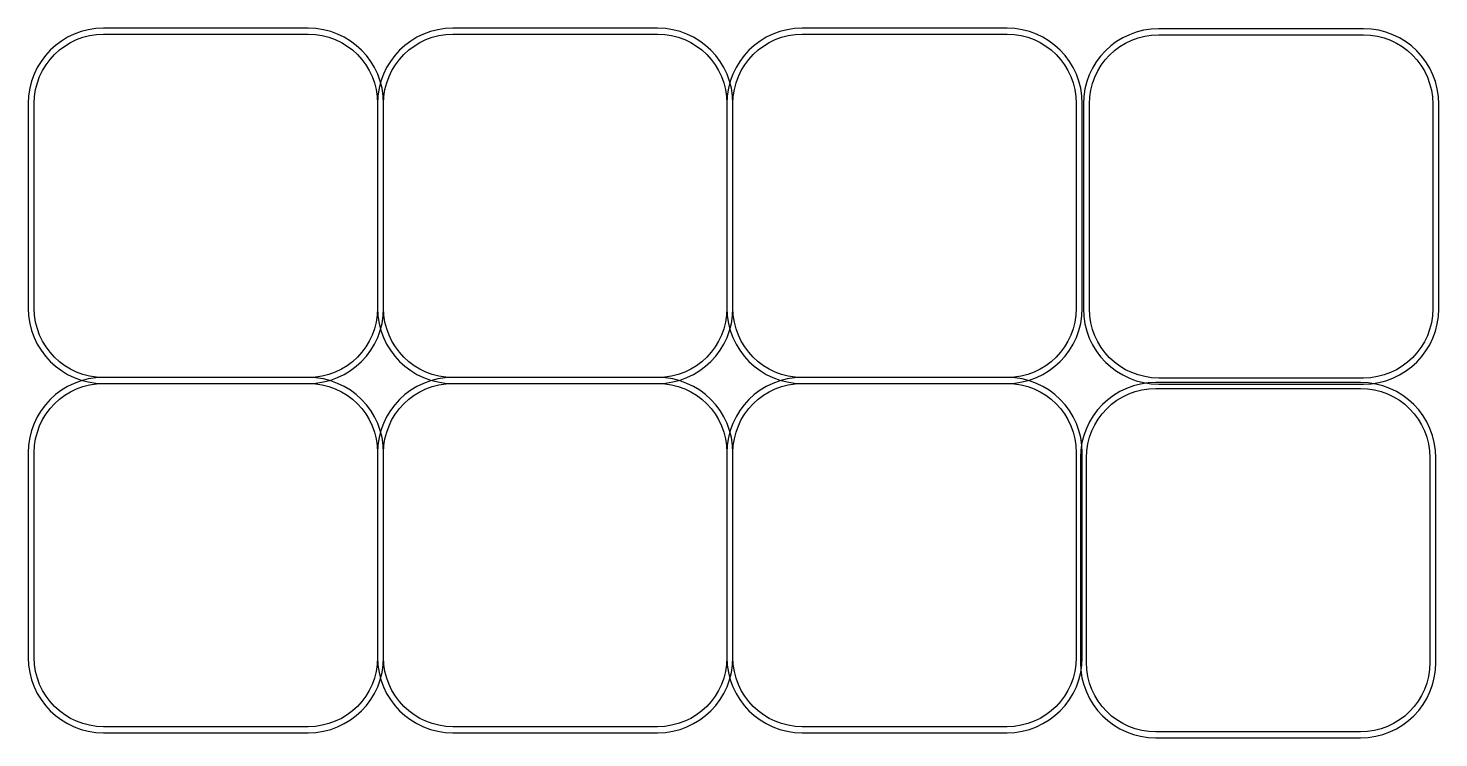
# Model space of a CAD drawing. Extents: x 5 to 253, y 4 to 129.
import ezdxf

# ---------------------------------------------------------------- set-up
doc = ezdxf.new("R2010")
doc.units = 0
doc.layers.add('box', color=7, linetype='CONTINUOUS')

msp = doc.modelspace()

# ---------------------------------------------------------------- linework, layer by layer
at = {"layer": 'box', "color": 7}
for points in [[(54.597307, 128.720053), (18.632463, 128.720053)], [(18.632463, 127.661459), (54.597307, 127.661459)], [(115.962537, 128.720053), (79.997698, 128.720053)], [(79.997698, 127.661459), (115.962537, 127.661459)], [(177.327777, 128.720053), (141.362937, 128.720053)], [(141.362937, 127.661459), (177.327777, 127.661459)], [(239.943177, 128.618489), (203.978337, 128.618489)], [(203.978337, 127.559899), (239.943177, 127.559899)], [(5.401995, 115.489584), (5.401995, 79.524741)], [(6.460588, 79.524741), (6.460588, 115.489584)], [(66.767229, 115.489584), (66.767229, 79.524741)], [(66.767229, 115.489584), (66.767229, 79.524741)], [(67.825823, 79.524741), (67.825823, 115.489584)], [(67.825823, 79.524741), (67.825823, 115.489584)], [(128.132467, 115.489584), (128.132467, 79.524741)], [(128.132467, 115.489584), (128.132467, 79.524741)], [(129.191057, 79.524741), (129.191057, 115.489584)], [(129.191057, 79.524741), (129.191057, 115.489584)], [(189.499647, 115.489584), (189.499647, 79.524741)], [(190.556287, 79.524741), (190.556287, 115.489584)], [(190.747867, 115.389969), (190.747867, 79.425129)], [(191.806467, 79.425129), (191.806467, 115.389969)], [(252.113107, 115.389969), (252.113107, 79.425129)], [(253.171697, 79.425129), (253.171697, 115.389969)], [(54.597307, 67.352866), (18.632463, 67.352866)], [(54.597307, 67.352866), (18.632463, 67.352866)], [(115.962537, 67.352866), (79.997698, 67.352866)], [(115.962537, 67.352866), (79.997698, 67.352866)], [(177.327777, 67.352866), (141.362937, 67.352866)], [(177.327777, 67.352866), (141.362937, 67.352866)], [(239.943177, 67.253259), (203.978337, 67.253259)], [(18.632463, 66.296225), (54.597307, 66.296225)], [(18.632463, 66.296225), (54.597307, 66.296225)], [(79.997698, 66.296225), (115.962537, 66.296225)], [(79.997698, 66.296225), (115.962537, 66.296225)], [(141.362937, 66.296225), (177.327777, 66.296225)], [(141.362937, 66.296225), (177.327777, 66.296225)], [(239.427657, 66.463823), (203.462817, 66.463823)], [(203.462817, 65.405233), (239.427657, 65.405233)], [(203.978337, 66.194659), (239.943177, 66.194659)], [(5.401995, 54.12435), (5.401995, 18.159502)], [(6.460588, 18.159502), (6.460588, 54.12435)], [(66.767229, 54.12435), (66.767229, 18.159502)], [(66.767229, 54.12435), (66.767229, 18.159502)], [(67.825823, 18.159502), (67.825823, 54.12435)], [(67.825823, 18.159502), (67.825823, 54.12435)], [(128.132467, 54.12435), (128.132467, 18.159502)], [(128.132467, 54.12435), (128.132467, 18.159502)], [(129.191057, 18.159502), (129.191057, 54.12435)], [(129.191057, 18.159502), (129.191057, 54.12435)], [(189.499647, 54.12435), (189.499647, 18.159502)], [(190.232347, 53.235303), (190.232347, 17.270472)], [(190.556287, 18.159502), (190.556287, 54.12435)], [(191.290947, 17.270472), (191.290947, 53.235303)], [(251.597587, 53.235303), (251.597587, 17.270472)], [(252.656177, 17.270472), (252.656177, 53.235303)], [(54.597307, 5.987632), (18.632463, 5.987632)], [(115.962537, 5.987632), (79.997698, 5.987632)], [(177.327777, 5.987632), (141.362937, 5.987632)], [(239.427657, 5.098602), (203.462817, 5.098602)], [(18.632463, 4.929042), (54.597307, 4.929042)], [(79.997698, 4.929042), (115.962537, 4.929042)], [(141.362937, 4.929042), (177.327777, 4.929042)], [(203.462817, 4.040002), (239.427657, 4.040002)]]:
    msp.add_lwpolyline(points, dxfattribs=at)
for points in [[(18.632463, 127.661459)], [(79.997698, 127.661459)], [(141.362937, 127.661459)], [(203.978337, 127.559899)], [(18.632463, 66.296225)], [(79.997698, 66.296225)], [(141.362937, 66.296225)], [(203.462817, 65.405233)]]:
    msp.add_lwpolyline(points, close=True, dxfattribs=at)
for points in [[(18.632463, 128.720053), (11.312658, 128.720053), (5.401995, 122.809389), (5.401995, 115.489584)], [(6.460588, 115.489584), (6.460588, 122.241379), (11.880669, 127.661459), (18.632463, 127.661459)], [(67.825823, 115.489584), (67.825823, 122.809389), (61.917112, 128.720053), (54.597307, 128.720053)], [(54.597307, 127.661459), (61.349102, 127.661459), (66.767229, 122.241379), (66.767229, 115.489584)], [(79.997698, 128.720053), (72.677893, 128.720053), (66.767229, 122.809389), (66.767229, 115.489584)], [(67.825823, 115.489584), (67.825823, 122.241379), (73.245903, 127.661459), (79.997698, 127.661459)], [(129.191057, 115.489584), (129.191057, 122.809389), (123.282347, 128.720053), (115.962537, 128.720053)], [(115.962537, 127.661459), (122.714337, 127.661459), (128.132467, 122.241379), (128.132467, 115.489584)], [(141.362937, 128.720053), (134.043127, 128.720053), (128.132467, 122.809389), (128.132467, 115.489584)], [(129.191057, 115.489584), (129.191057, 122.241379), (134.611137, 127.661459), (141.362937, 127.661459)], [(190.556287, 115.489584), (190.556287, 122.809389), (184.647577, 128.720053), (177.327777, 128.720053)], [(177.327777, 127.661459), (184.079567, 127.661459), (189.499647, 122.241379), (189.499647, 115.489584)], [(203.978337, 128.618489), (196.658537, 128.618489), (190.747867, 122.709779), (190.747867, 115.389969)], [(191.806467, 115.389969), (191.806467, 122.141769), (197.226547, 127.559899), (203.978337, 127.559899)], [(253.171697, 115.389969), (253.171697, 122.709779), (247.262987, 128.618489), (239.943177, 128.618489)], [(239.943177, 127.559899), (246.694977, 127.559899), (252.113107, 122.141769), (252.113107, 115.389969)], [(5.401995, 79.524741), (5.401995, 72.204936), (11.312658, 66.296225), (18.632463, 66.296225)], [(18.632463, 67.352866), (11.880669, 67.352866), (6.460588, 72.772946), (6.460588, 79.524741)], [(54.597307, 66.296225), (61.917112, 66.296225), (67.825823, 72.204936), (67.825823, 79.524741)], [(66.767229, 79.524741), (66.767229, 72.772946), (61.349102, 67.352866), (54.597307, 67.352866)], [(66.767229, 79.524741), (66.767229, 72.204936), (72.677893, 66.296225), (79.997698, 66.296225)], [(79.997698, 67.352866), (73.245903, 67.352866), (67.825823, 72.772946), (67.825823, 79.524741)], [(115.962537, 66.296225), (123.282347, 66.296225), (129.191057, 72.204936), (129.191057, 79.524741)], [(128.132467, 79.524741), (128.132467, 72.772946), (122.714337, 67.352866), (115.962537, 67.352866)], [(128.132467, 79.524741), (128.132467, 72.204936), (134.043127, 66.296225), (141.362937, 66.296225)], [(141.362937, 67.352866), (134.611137, 67.352866), (129.191057, 72.772946), (129.191057, 79.524741)], [(177.327777, 66.296225), (184.647577, 66.296225), (190.556287, 72.204936), (190.556287, 79.524741)], [(189.499647, 79.524741), (189.499647, 72.772946), (184.079567, 67.352866), (177.327777, 67.352866)], [(190.747867, 79.425129), (190.747867, 72.105319), (196.658537, 66.194659), (203.978337, 66.194659)], [(203.978337, 67.253259), (197.226547, 67.253259), (191.806467, 72.673339), (191.806467, 79.425129)], [(239.943177, 66.194659), (247.262987, 66.194659), (253.171697, 72.105319), (253.171697, 79.425129)], [(252.113107, 79.425129), (252.113107, 72.673339), (246.694977, 67.253259), (239.943177, 67.253259)], [(18.632463, 67.352866), (11.312658, 67.352866), (5.401995, 61.444155), (5.401995, 54.12435)], [(67.825823, 54.12435), (67.825823, 61.444155), (61.917112, 67.352866), (54.597307, 67.352866)], [(79.997698, 67.352866), (72.677893, 67.352866), (66.767229, 61.444155), (66.767229, 54.12435)], [(129.191057, 54.12435), (129.191057, 61.444155), (123.282347, 67.352866), (115.962537, 67.352866)], [(141.362937, 67.352866), (134.043127, 67.352866), (128.132467, 61.444155), (128.132467, 54.12435)], [(190.556287, 54.12435), (190.556287, 61.444155), (184.647577, 67.352866), (177.327777, 67.352866)], [(6.460588, 54.12435), (6.460588, 60.876145), (11.880669, 66.296225), (18.632463, 66.296225)], [(54.597307, 66.296225), (61.349102, 66.296225), (66.767229, 60.876145), (66.767229, 54.12435)], [(67.825823, 54.12435), (67.825823, 60.876145), (73.245903, 66.296225), (79.997698, 66.296225)], [(115.962537, 66.296225), (122.714337, 66.296225), (128.132467, 60.876145), (128.132467, 54.12435)], [(129.191057, 54.12435), (129.191057, 60.876145), (134.611137, 66.296225), (141.362937, 66.296225)], [(177.327777, 66.296225), (184.079567, 66.296225), (189.499647, 60.876145), (189.499647, 54.12435)], [(203.462817, 66.463823), (196.143017, 66.463823), (190.232347, 60.555113), (190.232347, 53.235303)], [(191.290947, 53.235303), (191.290947, 59.987103), (196.711027, 65.405233), (203.462817, 65.405233)], [(252.656177, 53.235303), (252.656177, 60.555113), (246.747467, 66.463823), (239.427657, 66.463823)], [(239.427657, 65.405233), (246.179457, 65.405233), (251.597587, 59.987103), (251.597587, 53.235303)], [(5.401995, 18.159502), (5.401995, 10.839702), (11.312658, 4.929042), (18.632463, 4.929042)], [(18.632463, 5.987632), (11.880669, 5.987632), (6.460588, 11.407712), (6.460588, 18.159502)], [(54.597307, 4.929042), (61.917112, 4.929042), (67.825823, 10.839702), (67.825823, 18.159502)], [(66.767229, 18.159502), (66.767229, 11.407712), (61.349102, 5.987632), (54.597307, 5.987632)], [(66.767229, 18.159502), (66.767229, 10.839702), (72.677893, 4.929042), (79.997698, 4.929042)], [(79.997698, 5.987632), (73.245903, 5.987632), (67.825823, 11.407712), (67.825823, 18.159502)], [(115.962537, 4.929042), (123.282347, 4.929042), (129.191057, 10.839702), (129.191057, 18.159502)], [(128.132467, 18.159502), (128.132467, 11.407712), (122.714337, 5.987632), (115.962537, 5.987632)], [(128.132467, 18.159502), (128.132467, 10.839702), (134.043127, 4.929042), (141.362937, 4.929042)], [(141.362937, 5.987632), (134.611137, 5.987632), (129.191057, 11.407712), (129.191057, 18.159502)], [(177.327777, 4.929042), (184.647577, 4.929042), (190.556287, 10.839702), (190.556287, 18.159502)], [(189.499647, 18.159502), (189.499647, 11.407712), (184.079567, 5.987632), (177.327777, 5.987632)], [(190.232347, 17.270472), (190.232347, 9.950662), (196.143017, 4.040002), (203.462817, 4.040002)], [(203.462817, 5.098602), (196.711027, 5.098602), (191.290947, 10.518682), (191.290947, 17.270472)], [(239.427657, 4.040002), (246.747467, 4.040002), (252.656177, 9.950662), (252.656177, 17.270472)], [(251.597587, 17.270472), (251.597587, 10.518682), (246.179457, 5.098602), (239.427657, 5.098602)]]:
    msp.add_open_spline(points, degree=3, dxfattribs=at)

doc.saveas('drawing.dxf')
